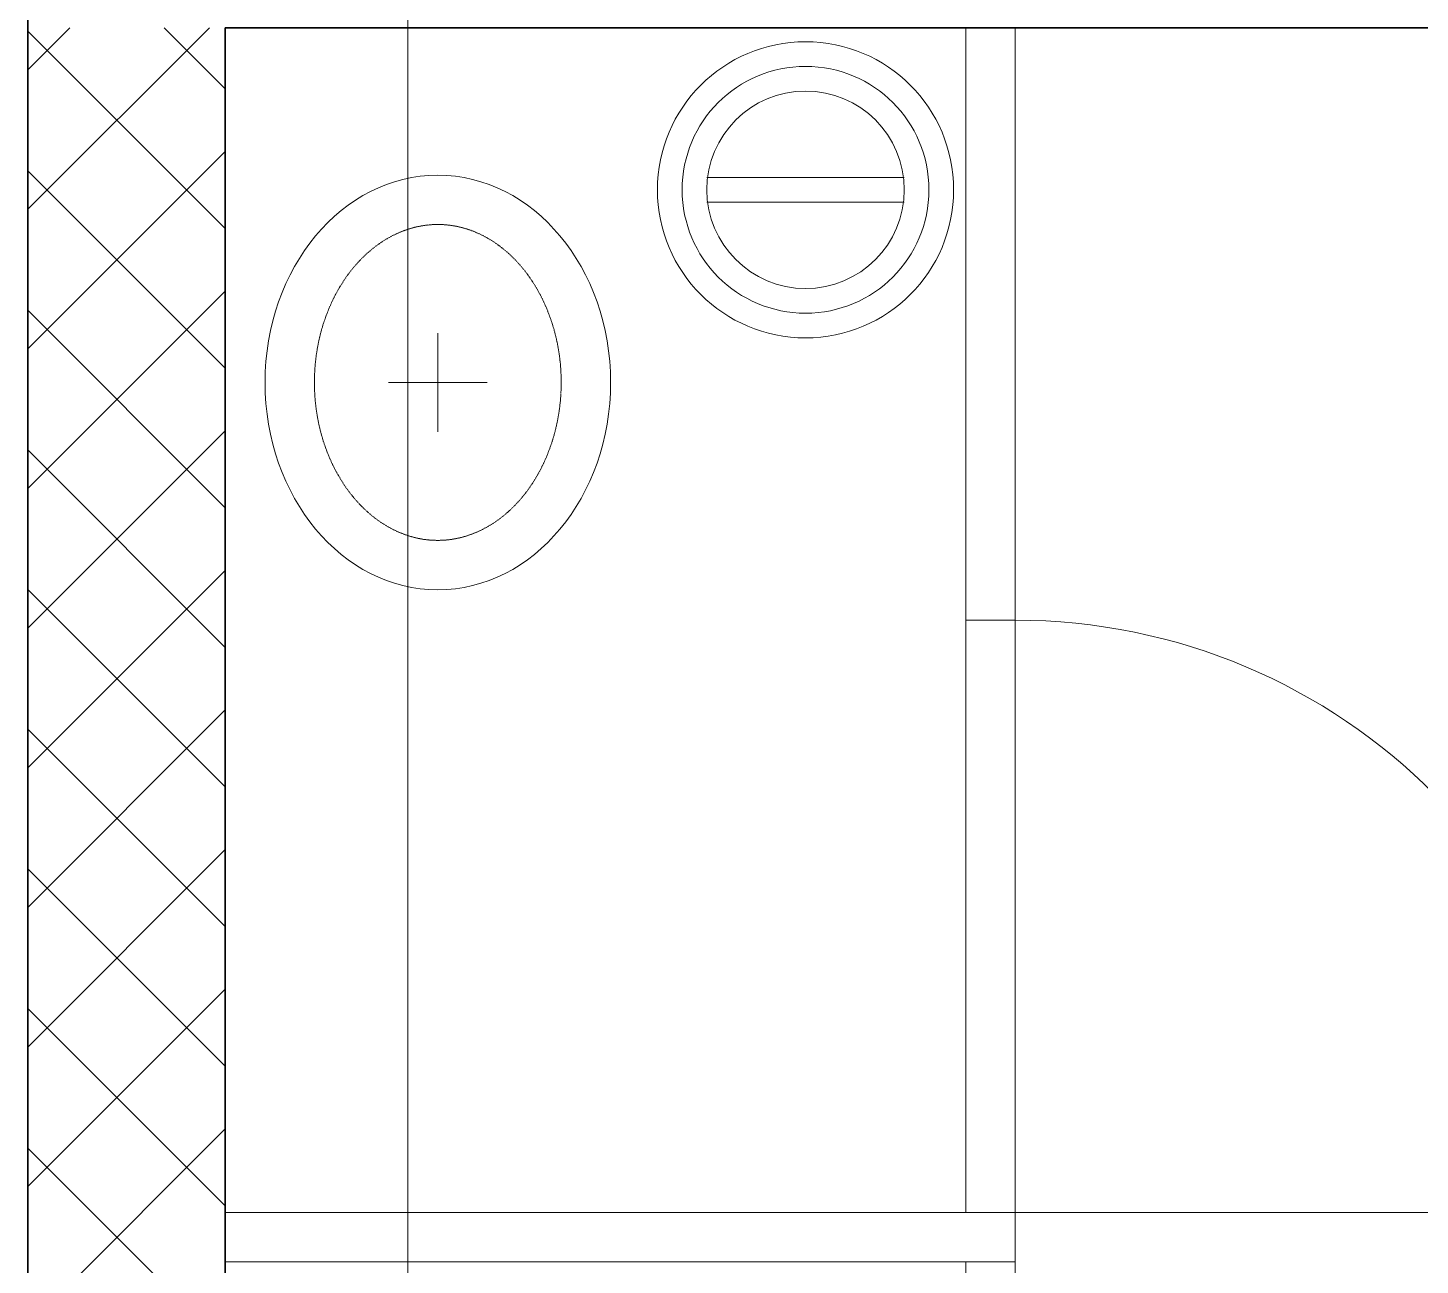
# Model space of a CAD drawing. Extents: x -1907 to 937, y -179 to 966.
# Drawn here: x -583.76 to -555.56, y 736.08 to 761.15 of the extents above; entities that cross this region are included whole.
import ezdxf
from ezdxf.lldxf.tags import DXFTag

# ---------------------------------------------------------------- set-up
doc = ezdxf.new("R2010")
doc.units = 0
doc.layers.get('0').update_dxf_attribs({"lineweight": 13})
doc.layers.add('A-DETL-____-OTLN', color=5, linetype='Continuous', lineweight=9, true_color=0x0000ff)
for name, color, linetype, lineweight in [('A-WALL-____-MCUT', 7, 'Continuous', 35), ('A-WALL-____-PATT', 7, 'Continuous', 35), ('S-GRID-____-OTLN', 7, 'Continuous', 5)]:
    doc.layers.add(name, color=color, linetype=linetype, lineweight=lineweight)
tags = doc.linetypes.add('_Rasterlinie_', pattern=[0.375, 0.2, -0.05, 0.075, -0.05]).pattern_tags.tags
tags[10:11] = [DXFTag(74, 4), DXFTag(75, 0), DXFTag(340, '0'), DXFTag(46, 1.0), DXFTag(50, 0.0), DXFTag(44, 0.0), DXFTag(45, 0.0)]
tags[8:9] = [DXFTag(74, 4), DXFTag(75, 0), DXFTag(340, '0'), DXFTag(46, 1.0), DXFTag(50, 0.0), DXFTag(44, 0.0), DXFTag(45, 0.0)]
tags[6:7] = [DXFTag(74, 4), DXFTag(75, 0), DXFTag(340, '0'), DXFTag(46, 1.0), DXFTag(50, 0.0), DXFTag(44, 0.0), DXFTag(45, 0.0)]
tags[4:5] = [DXFTag(74, 4), DXFTag(75, 0), DXFTag(340, '0'), DXFTag(46, 1.0), DXFTag(50, 0.0), DXFTag(44, 0.0), DXFTag(45, 0.0)]
tags = doc.linetypes.add('Strichliert - Fein', pattern=[0.15, 0.1, -0.05]).pattern_tags.tags
tags[6:7] = [DXFTag(74, 4), DXFTag(75, 0), DXFTag(340, '0'), DXFTag(46, 1.0), DXFTag(50, 0.0), DXFTag(44, 0.0), DXFTag(45, 0.0)]
tags[4:5] = [DXFTag(74, 4), DXFTag(75, 0), DXFTag(340, '0'), DXFTag(46, 1.0), DXFTag(50, 0.0), DXFTag(44, 0.0), DXFTag(45, 0.0)]

# ---------------------------------------------------------------- blocks, each defined once
blk = doc.blocks.new('Referenz-A0UJ2810XE', base_point=(-1920.131, -159.413))
at = {"layer": 'A-DETL-____-OTLN', "color": 0, "linetype": 'Strichliert - Fein', "ltscale": 0.13}
for p, q in [((-564.761, 737.15), (-564.761, 761.15)), ((-564.761, 761.15), (-563.761, 761.15)), ((-563.761, 761.15), (-563.761, 736.15)), ((-570.008, 758.119), (-566.008, 758.119)), ((-570.008, 757.619), (-566.008, 757.619)), ((-575.457, 754.966), (-575.457, 752.966)), ((-576.457, 753.966), (-574.457, 753.966)), ((-563.761, 749.15), (-564.761, 749.15)), ((-579.761, 737.15), (-579.761, 736.15)), ((-579.761, 737.15), (-564.761, 737.15)), ((-564.761, 737.15), (-551.761, 737.15)), ((-563.761, 736.15), (-579.761, 736.15)), ((-564.761, 712.15), (-564.761, 736.15)), ((-564.761, 736.15), (-563.761, 736.15)), ((-563.761, 736.15), (-563.761, 711.15))]:
    blk.add_line(p, q, dxfattribs=at)
at = {"layer": 'A-DETL-____-OTLN', "color": 0, "linetype": 'Continuous'}
for p, q in [((-576.297, 756.976), (-576.285, 756.982)), ((-576.28, 756.985), (-576.268, 756.99)), ((-576.262, 756.993), (-576.261, 756.993)), ((-576.261, 756.993), (-576.25, 756.998)), ((-576.244, 757), (-576.232, 757.005)), ((-576.226, 757.008), (-576.214, 757.013)), ((-576.208, 757.015), (-576.196, 757.02)), ((-576.19, 757.022), (-576.178, 757.027)), ((-576.172, 757.03), (-576.16, 757.035)), ((-576.154, 757.037), (-576.148, 757.039)), ((-576.148, 757.039), (-576.141, 757.042)), ((-576.135, 757.044), (-576.123, 757.048)), ((-576.117, 757.05), (-576.105, 757.054)), ((-576.098, 757.056), (-576.086, 757.061)), ((-576.08, 757.063), (-576.068, 757.067)), ((-576.061, 757.069), (-576.049, 757.073)), ((-576.043, 757.075), (-576.034, 757.078)), ((-576.034, 757.078), (-576.031, 757.079)), ((-576.024, 757.081), (-576.012, 757.085)), ((-576.006, 757.086), (-575.993, 757.09)), ((-575.987, 757.092), (-575.974, 757.095)), ((-575.968, 757.097), (-575.955, 757.1)), ((-575.949, 757.102), (-575.937, 757.105)), ((-575.93, 757.107), (-575.919, 757.11)), ((-575.919, 757.11), (-575.918, 757.111)), ((-575.912, 757.112), (-575.899, 757.115)), ((-575.892, 757.116), (-575.88, 757.119)), ((-575.873, 757.12), (-575.861, 757.123)), ((-575.854, 757.124), (-575.842, 757.127)), ((-575.835, 757.128), (-575.823, 757.131)), ((-575.816, 757.132), (-575.804, 757.135)), ((-575.804, 757.135), (-575.803, 757.135)), ((-575.797, 757.136), (-575.784, 757.138)), ((-575.778, 757.139), (-575.765, 757.141)), ((-575.758, 757.142), (-575.746, 757.144)), ((-575.739, 757.145), (-575.726, 757.147)), ((-575.72, 757.148), (-575.707, 757.15)), ((-575.701, 757.151), (-575.688, 757.152)), ((-575.688, 757.152), (-575.688, 757.152)), ((-575.681, 757.153), (-575.668, 757.154)), ((-575.662, 757.155), (-575.649, 757.156)), ((-575.642, 757.157), (-575.63, 757.158)), ((-575.623, 757.158), (-575.61, 757.159)), ((-575.604, 757.16), (-575.591, 757.161)), ((-575.584, 757.162), (-575.573, 757.163)), ((-575.573, 757.163), (-575.571, 757.163)), ((-575.565, 757.163), (-575.552, 757.163)), ((-575.545, 757.164), (-575.532, 757.164)), ((-575.526, 757.164), (-575.513, 757.165)), ((-575.506, 757.165), (-575.493, 757.165)), ((-575.487, 757.165), (-575.474, 757.166)), ((-575.467, 757.166), (-575.457, 757.166)), ((-575.457, 757.166), (-575.447, 757.166)), ((-575.44, 757.166), (-575.427, 757.166)), ((-575.421, 757.165), (-575.408, 757.165)), ((-575.401, 757.165), (-575.388, 757.165)), ((-575.382, 757.165), (-575.369, 757.164)), ((-575.362, 757.164), (-575.349, 757.163)), ((-575.343, 757.163), (-575.33, 757.162)), ((-575.323, 757.161), (-575.31, 757.16)), ((-575.304, 757.16), (-575.291, 757.159)), ((-575.284, 757.158), (-575.272, 757.157)), ((-575.272, 757.157), (-575.271, 757.157)), ((-575.265, 757.157), (-575.252, 757.155)), ((-575.245, 757.154), (-575.233, 757.153)), ((-575.226, 757.152), (-575.213, 757.15)), ((-575.207, 757.15), (-575.194, 757.148)), ((-575.187, 757.147), (-575.179, 757.146)), ((-575.179, 757.146), (-575.175, 757.145)), ((-575.168, 757.144), (-575.155, 757.142)), ((-575.149, 757.141), (-575.136, 757.139)), ((-575.13, 757.138), (-575.117, 757.136)), ((-575.11, 757.134), (-575.098, 757.132)), ((-575.091, 757.131), (-575.087, 757.13)), ((-575.087, 757.13), (-575.078, 757.129)), ((-575.072, 757.127), (-575.059, 757.124)), ((-575.053, 757.123), (-575.04, 757.12)), ((-575.034, 757.119), (-575.021, 757.116)), ((-575.015, 757.115), (-575.002, 757.112)), ((-574.996, 757.11), (-574.995, 757.11)), ((-574.995, 757.11), (-574.983, 757.107)), ((-574.977, 757.105), (-574.965, 757.102)), ((-574.958, 757.1), (-574.946, 757.097)), ((-574.939, 757.095), (-574.927, 757.092)), ((-574.921, 757.09), (-574.908, 757.087)), ((-574.902, 757.085), (-574.889, 757.081)), ((-574.883, 757.079), (-574.871, 757.075)), ((-574.865, 757.073), (-574.852, 757.069)), ((-574.846, 757.067), (-574.834, 757.063)), ((-574.828, 757.061), (-574.815, 757.057)), ((-574.809, 757.055), (-574.797, 757.05)), ((-574.791, 757.048), (-574.779, 757.044)), ((-574.773, 757.041), (-574.76, 757.037)), ((-574.754, 757.035), (-574.742, 757.03)), ((-574.736, 757.028), (-574.724, 757.023)), ((-574.718, 757.021), (-574.706, 757.016)), ((-574.7, 757.013), (-574.688, 757.008)), ((-574.682, 757.005), (-574.67, 757)), ((-574.664, 756.998), (-574.652, 756.993)), ((-574.646, 756.99), (-574.634, 756.985)), ((-574.628, 756.982), (-574.616, 756.977)), ((-576.76, 756.69), (-576.75, 756.698)), ((-576.745, 756.702), (-576.735, 756.71)), ((-576.73, 756.714), (-576.719, 756.722)), ((-576.714, 756.726), (-576.704, 756.734)), ((-576.699, 756.738), (-576.688, 756.745)), ((-576.683, 756.749), (-576.672, 756.756)), ((-576.667, 756.76), (-576.656, 756.767)), ((-576.651, 756.771), (-576.64, 756.779)), ((-576.635, 756.782), (-576.624, 756.79)), ((-576.619, 756.794), (-576.608, 756.801)), ((-576.603, 756.805), (-576.594, 756.811)), ((-576.594, 756.811), (-576.592, 756.812)), ((-576.587, 756.816), (-576.576, 756.822)), ((-576.57, 756.826), (-576.559, 756.833)), ((-576.554, 756.836), (-576.543, 756.843)), ((-576.537, 756.846), (-576.526, 756.853)), ((-576.52, 756.857), (-576.509, 756.864)), ((-576.504, 756.867), (-576.493, 756.874)), ((-576.487, 756.877), (-576.485, 756.879)), ((-576.485, 756.879), (-576.476, 756.884)), ((-576.47, 756.887), (-576.459, 756.893)), ((-576.453, 756.896), (-576.442, 756.902)), ((-576.436, 756.906), (-576.425, 756.912)), ((-576.419, 756.915), (-576.408, 756.921)), ((-576.402, 756.924), (-576.391, 756.931)), ((-576.385, 756.934), (-576.374, 756.94)), ((-576.374, 756.94), (-576.373, 756.94)), ((-576.368, 756.943), (-576.356, 756.948)), ((-576.35, 756.951), (-576.338, 756.957)), ((-576.332, 756.959), (-576.321, 756.965)), ((-576.315, 756.968), (-576.303, 756.973)), ((-574.611, 756.974), (-574.599, 756.968)), ((-574.593, 756.965), (-574.581, 756.96)), ((-574.576, 756.957), (-574.564, 756.951)), ((-574.558, 756.948), (-574.546, 756.943)), ((-574.54, 756.94), (-574.54, 756.94)), ((-574.54, 756.94), (-574.529, 756.934)), ((-574.523, 756.931), (-574.512, 756.925)), ((-574.506, 756.921), (-574.495, 756.915)), ((-574.489, 756.912), (-574.477, 756.906)), ((-574.472, 756.903), (-574.46, 756.897)), ((-574.455, 756.894), (-574.451, 756.892)), ((-574.451, 756.892), (-574.443, 756.887)), ((-574.438, 756.884), (-574.427, 756.877)), ((-574.421, 756.874), (-574.41, 756.867)), ((-574.404, 756.864), (-574.393, 756.857)), ((-574.388, 756.854), (-574.376, 756.847)), ((-574.371, 756.844), (-574.363, 756.839)), ((-574.363, 756.839), (-574.36, 756.837)), ((-574.354, 756.833), (-574.344, 756.826)), ((-574.338, 756.822), (-574.327, 756.815)), ((-574.322, 756.812), (-574.311, 756.805)), ((-574.306, 756.801), (-574.295, 756.794)), ((-574.289, 756.79), (-574.279, 756.783)), ((-574.273, 756.779), (-574.263, 756.772)), ((-574.257, 756.768), (-574.247, 756.76)), ((-574.242, 756.756), (-574.231, 756.749)), ((-574.226, 756.745), (-574.215, 756.737)), ((-574.21, 756.733), (-574.2, 756.726)), ((-574.194, 756.722), (-574.191, 756.719)), ((-574.191, 756.719), (-574.184, 756.714)), ((-574.179, 756.71), (-574.169, 756.702)), ((-574.164, 756.698), (-574.153, 756.69)), ((-577.06, 756.412), (-577.052, 756.421)), ((-577.047, 756.426), (-577.038, 756.436)), ((-577.034, 756.44), (-577.025, 756.45)), ((-577.021, 756.455), (-577.012, 756.464)), ((-577.007, 756.469), (-576.998, 756.478)), ((-576.993, 756.482), (-576.984, 756.491)), ((-576.979, 756.496), (-576.97, 756.505)), ((-576.965, 756.509), (-576.956, 756.518)), ((-576.951, 756.523), (-576.942, 756.532)), ((-576.937, 756.537), (-576.928, 756.546)), ((-576.923, 756.55), (-576.914, 756.559)), ((-576.909, 756.564), (-576.899, 756.572)), ((-576.894, 756.577), (-576.885, 756.585)), ((-576.88, 756.589), (-576.87, 756.598)), ((-576.865, 756.602), (-576.855, 756.611)), ((-576.85, 756.615), (-576.841, 756.624)), ((-576.836, 756.628), (-576.826, 756.636)), ((-576.821, 756.641), (-576.811, 756.649)), ((-576.806, 756.653), (-576.796, 756.662)), ((-576.791, 756.666), (-576.781, 756.674)), ((-576.776, 756.678), (-576.765, 756.686)), ((-574.148, 756.686), (-574.138, 756.678)), ((-574.133, 756.674), (-574.123, 756.666)), ((-574.118, 756.662), (-574.108, 756.653)), ((-574.103, 756.649), (-574.093, 756.641)), ((-574.088, 756.637), (-574.078, 756.628)), ((-574.073, 756.624), (-574.063, 756.615)), ((-574.058, 756.611), (-574.049, 756.603)), ((-574.044, 756.598), (-574.034, 756.59)), ((-574.029, 756.586), (-574.024, 756.581)), ((-574.024, 756.581), (-574.019, 756.577)), ((-574.014, 756.572), (-574.005, 756.563)), ((-574, 756.559), (-573.991, 756.55)), ((-573.986, 756.546), (-573.977, 756.537)), ((-573.972, 756.532), (-573.962, 756.523)), ((-573.958, 756.519), (-573.948, 756.51)), ((-573.943, 756.506), (-573.943, 756.505)), ((-573.943, 756.505), (-573.934, 756.496)), ((-573.93, 756.492), (-573.921, 756.482)), ((-573.916, 756.478), (-573.907, 756.468)), ((-573.902, 756.464), (-573.893, 756.455)), ((-573.889, 756.45), (-573.88, 756.441)), ((-573.875, 756.436), (-573.866, 756.427)), ((-573.862, 756.422), (-573.853, 756.412)), ((-577.295, 756.126), (-577.29, 756.133)), ((-577.29, 756.133), (-577.288, 756.136)), ((-577.284, 756.141), (-577.276, 756.152)), ((-577.272, 756.157), (-577.264, 756.167)), ((-577.26, 756.172), (-577.252, 756.183)), ((-577.248, 756.188), (-577.24, 756.198)), ((-577.237, 756.203), (-577.229, 756.214)), ((-577.225, 756.219), (-577.217, 756.229)), ((-577.213, 756.234), (-577.205, 756.245)), ((-577.201, 756.25), (-577.2, 756.251)), ((-577.2, 756.251), (-577.193, 756.26)), ((-577.189, 756.265), (-577.18, 756.275)), ((-577.176, 756.28), (-577.168, 756.29)), ((-577.163, 756.295), (-577.155, 756.305)), ((-577.151, 756.31), (-577.142, 756.32)), ((-577.138, 756.324), (-577.13, 756.334)), ((-577.126, 756.339), (-577.117, 756.349)), ((-577.113, 756.354), (-577.107, 756.362)), ((-577.107, 756.362), (-577.105, 756.364)), ((-577.1, 756.369), (-577.091, 756.378)), ((-577.087, 756.383), (-577.078, 756.393)), ((-577.074, 756.397), (-577.065, 756.407)), ((-573.849, 756.407), (-573.84, 756.398)), ((-573.836, 756.393), (-573.827, 756.383)), ((-573.822, 756.379), (-573.814, 756.369)), ((-573.809, 756.364), (-573.801, 756.354)), ((-573.796, 756.35), (-573.788, 756.34)), ((-573.788, 756.34), (-573.788, 756.34)), ((-573.783, 756.335), (-573.775, 756.325)), ((-573.771, 756.32), (-573.763, 756.31)), ((-573.759, 756.305), (-573.75, 756.295)), ((-573.746, 756.29), (-573.738, 756.28)), ((-573.734, 756.275), (-573.725, 756.265)), ((-573.721, 756.26), (-573.713, 756.251)), ((-573.713, 756.251), (-573.713, 756.25)), ((-573.709, 756.245), (-573.701, 756.235)), ((-573.697, 756.229), (-573.689, 756.219)), ((-573.685, 756.214), (-573.677, 756.204)), ((-573.673, 756.198), (-573.665, 756.188)), ((-573.661, 756.183), (-573.653, 756.173)), ((-573.649, 756.168), (-573.642, 756.157)), ((-573.642, 756.157), (-573.641, 756.157)), ((-573.638, 756.152), (-573.63, 756.141)), ((-573.626, 756.136), (-573.619, 756.125)), ((-577.474, 755.846), (-577.467, 755.858)), ((-577.464, 755.863), (-577.458, 755.875)), ((-577.455, 755.88), (-577.448, 755.892)), ((-577.445, 755.897), (-577.438, 755.908)), ((-577.434, 755.914), (-577.427, 755.925)), ((-577.424, 755.93), (-577.417, 755.941)), ((-577.414, 755.947), (-577.407, 755.958)), ((-577.403, 755.963), (-577.397, 755.974)), ((-577.393, 755.98), (-577.386, 755.991)), ((-577.383, 755.997), (-577.376, 756.008)), ((-577.373, 756.013), (-577.365, 756.024)), ((-577.361, 756.029), (-577.354, 756.04)), ((-577.35, 756.045), (-577.343, 756.056)), ((-577.339, 756.061), (-577.332, 756.072)), ((-577.328, 756.077), (-577.321, 756.088)), ((-577.317, 756.093), (-577.31, 756.104)), ((-577.306, 756.109), (-577.299, 756.12)), ((-573.615, 756.12), (-573.608, 756.109)), ((-573.604, 756.104), (-573.596, 756.094)), ((-573.593, 756.088), (-573.585, 756.078)), ((-573.581, 756.072), (-573.574, 756.062)), ((-573.57, 756.056), (-573.563, 756.045)), ((-573.56, 756.04), (-573.552, 756.029)), ((-573.549, 756.024), (-573.542, 756.013)), ((-573.538, 756.007), (-573.531, 755.997)), ((-573.528, 755.991), (-573.52, 755.98)), ((-573.517, 755.975), (-573.51, 755.964)), ((-573.506, 755.958), (-573.5, 755.947)), ((-573.496, 755.942), (-573.489, 755.931)), ((-573.486, 755.925), (-573.479, 755.914)), ((-573.476, 755.908), (-573.469, 755.897)), ((-573.466, 755.892), (-573.459, 755.88)), ((-573.456, 755.875), (-573.449, 755.864)), ((-573.446, 755.858), (-573.443, 755.854)), ((-573.443, 755.854), (-573.44, 755.847)), ((-577.616, 755.569), (-577.611, 755.581)), ((-577.608, 755.587), (-577.603, 755.599)), ((-577.6, 755.605), (-577.594, 755.616)), ((-577.591, 755.622), (-577.586, 755.634)), ((-577.583, 755.639), (-577.577, 755.651)), ((-577.574, 755.657), (-577.568, 755.669)), ((-577.565, 755.674), (-577.56, 755.686)), ((-577.557, 755.692), (-577.551, 755.703)), ((-577.548, 755.709), (-577.542, 755.721)), ((-577.539, 755.727), (-577.534, 755.738)), ((-577.531, 755.744), (-577.53, 755.745)), ((-577.53, 755.745), (-577.524, 755.756)), ((-577.521, 755.761), (-577.515, 755.773)), ((-577.512, 755.778), (-577.505, 755.79)), ((-577.502, 755.795), (-577.496, 755.807)), ((-577.493, 755.812), (-577.486, 755.824)), ((-577.483, 755.829), (-577.477, 755.841)), ((-573.436, 755.841), (-573.43, 755.83)), ((-573.427, 755.824), (-573.421, 755.813)), ((-573.418, 755.807), (-573.411, 755.796)), ((-573.408, 755.79), (-573.402, 755.778)), ((-573.399, 755.773), (-573.393, 755.761)), ((-573.389, 755.756), (-573.383, 755.745)), ((-573.383, 755.745), (-573.383, 755.744)), ((-573.38, 755.739), (-573.374, 755.727)), ((-573.371, 755.721), (-573.366, 755.709)), ((-573.363, 755.704), (-573.357, 755.692)), ((-573.354, 755.686), (-573.348, 755.675)), ((-573.345, 755.669), (-573.339, 755.657)), ((-573.336, 755.651), (-573.331, 755.64)), ((-573.328, 755.634), (-573.327, 755.633)), ((-573.327, 755.633), (-573.322, 755.622)), ((-573.319, 755.616), (-573.314, 755.604)), ((-573.311, 755.599), (-573.306, 755.587)), ((-573.303, 755.581), (-573.298, 755.569)), ((-577.733, 755.28), (-577.729, 755.292)), ((-577.727, 755.298), (-577.723, 755.308)), ((-577.723, 755.308), (-577.723, 755.311)), ((-577.72, 755.317), (-577.716, 755.329)), ((-577.713, 755.335), (-577.708, 755.347)), ((-577.706, 755.353), (-577.701, 755.365)), ((-577.699, 755.371), (-577.694, 755.383)), ((-577.692, 755.389), (-577.687, 755.401)), ((-577.685, 755.407), (-577.68, 755.42)), ((-577.678, 755.426), (-577.673, 755.438)), ((-577.671, 755.444), (-577.666, 755.456)), ((-577.663, 755.462), (-577.658, 755.474)), ((-577.655, 755.48), (-577.65, 755.492)), ((-577.648, 755.498), (-577.642, 755.509)), ((-577.64, 755.515), (-577.634, 755.527)), ((-577.632, 755.533), (-577.626, 755.545)), ((-577.624, 755.551), (-577.619, 755.563)), ((-573.295, 755.563), (-573.29, 755.551)), ((-573.287, 755.545), (-573.281, 755.534)), ((-573.279, 755.528), (-573.274, 755.517)), ((-573.274, 755.517), (-573.273, 755.516)), ((-573.271, 755.51), (-573.266, 755.498)), ((-573.263, 755.492), (-573.258, 755.48)), ((-573.256, 755.474), (-573.251, 755.462)), ((-573.248, 755.456), (-573.243, 755.444)), ((-573.241, 755.438), (-573.236, 755.426)), ((-573.233, 755.42), (-573.228, 755.408)), ((-573.226, 755.402), (-573.225, 755.399)), ((-573.225, 755.399), (-573.221, 755.39)), ((-573.219, 755.384), (-573.214, 755.371)), ((-573.212, 755.365), (-573.208, 755.353)), ((-573.205, 755.347), (-573.201, 755.335)), ((-573.198, 755.329), (-573.194, 755.317)), ((-573.192, 755.311), (-573.187, 755.298)), ((-573.185, 755.292), (-573.18, 755.28)), ((-577.821, 755.001), (-577.817, 755.013)), ((-577.816, 755.02), (-577.813, 755.028)), ((-577.813, 755.028), (-577.812, 755.032)), ((-577.81, 755.038), (-577.807, 755.051)), ((-577.805, 755.057), (-577.801, 755.07)), ((-577.799, 755.076), (-577.796, 755.088)), ((-577.794, 755.095), (-577.79, 755.107)), ((-577.788, 755.113), (-577.784, 755.126)), ((-577.783, 755.132), (-577.779, 755.144)), ((-577.777, 755.151), (-577.776, 755.154)), ((-577.776, 755.154), (-577.773, 755.163)), ((-577.771, 755.169), (-577.767, 755.181)), ((-577.765, 755.188), (-577.76, 755.2)), ((-577.758, 755.206), (-577.754, 755.218)), ((-577.752, 755.224), (-577.748, 755.237)), ((-577.746, 755.243), (-577.742, 755.255)), ((-577.739, 755.261), (-577.735, 755.274)), ((-573.178, 755.274), (-573.174, 755.262)), ((-573.172, 755.256), (-573.168, 755.243)), ((-573.166, 755.237), (-573.161, 755.225)), ((-573.159, 755.219), (-573.155, 755.206)), ((-573.153, 755.2), (-573.149, 755.188)), ((-573.147, 755.182), (-573.143, 755.169)), ((-573.141, 755.163), (-573.138, 755.154)), ((-573.138, 755.154), (-573.137, 755.151)), ((-573.135, 755.144), (-573.131, 755.132)), ((-573.129, 755.126), (-573.126, 755.113)), ((-573.124, 755.107), (-573.12, 755.095)), ((-573.118, 755.088), (-573.115, 755.076)), ((-573.113, 755.07), (-573.109, 755.057)), ((-573.107, 755.051), (-573.103, 755.039)), ((-573.102, 755.032), (-573.1, 755.028)), ((-573.1, 755.028), (-573.098, 755.02)), ((-573.097, 755.014), (-573.093, 755.001)), ((-577.886, 754.716), (-577.883, 754.729)), ((-577.882, 754.735), (-577.88, 754.748)), ((-577.879, 754.754), (-577.876, 754.767)), ((-577.875, 754.773), (-577.872, 754.786)), ((-577.871, 754.792), (-577.868, 754.805)), ((-577.866, 754.811), (-577.864, 754.824)), ((-577.862, 754.83), (-577.859, 754.843)), ((-577.858, 754.849), (-577.855, 754.862)), ((-577.854, 754.868), (-577.851, 754.881)), ((-577.849, 754.887), (-577.847, 754.9)), ((-577.845, 754.906), (-577.842, 754.919)), ((-577.84, 754.925), (-577.837, 754.938)), ((-577.835, 754.944), (-577.832, 754.957)), ((-577.83, 754.963), (-577.827, 754.976)), ((-577.825, 754.982), (-577.822, 754.994)), ((-573.092, 754.995), (-573.088, 754.982)), ((-573.087, 754.976), (-573.084, 754.963)), ((-573.082, 754.957), (-573.079, 754.944)), ((-573.077, 754.938), (-573.074, 754.925)), ((-573.072, 754.919), (-573.069, 754.907)), ((-573.067, 754.9), (-573.067, 754.9)), ((-573.067, 754.9), (-573.064, 754.888)), ((-573.063, 754.881), (-573.06, 754.869)), ((-573.059, 754.862), (-573.056, 754.85)), ((-573.054, 754.843), (-573.052, 754.83)), ((-573.05, 754.824), (-573.047, 754.811)), ((-573.046, 754.805), (-573.043, 754.792)), ((-573.042, 754.786), (-573.039, 754.773)), ((-573.038, 754.767), (-573.035, 754.754)), ((-573.034, 754.748), (-573.032, 754.735)), ((-573.03, 754.729), (-573.028, 754.716)), ((-577.93, 754.427), (-577.928, 754.44)), ((-577.928, 754.446), (-577.926, 754.459)), ((-577.925, 754.465), (-577.924, 754.478)), ((-577.923, 754.485), (-577.922, 754.498)), ((-577.921, 754.506), (-577.919, 754.517)), ((-577.921, 754.504), (-577.921, 754.506)), ((-577.918, 754.523), (-577.916, 754.536)), ((-577.915, 754.543), (-577.913, 754.556)), ((-577.912, 754.562), (-577.91, 754.575)), ((-577.909, 754.581), (-577.907, 754.594)), ((-577.906, 754.601), (-577.904, 754.613)), ((-577.903, 754.62), (-577.901, 754.633)), ((-577.9, 754.639), (-577.898, 754.652)), ((-577.897, 754.658), (-577.894, 754.671)), ((-577.893, 754.677), (-577.891, 754.69)), ((-577.889, 754.697), (-577.887, 754.709)), ((-573.027, 754.71), (-573.024, 754.697)), ((-573.023, 754.69), (-573.021, 754.678)), ((-573.02, 754.671), (-573.017, 754.658)), ((-573.016, 754.652), (-573.014, 754.639)), ((-573.013, 754.633), (-573.011, 754.62)), ((-573.01, 754.614), (-573.008, 754.601)), ((-573.007, 754.594), (-573.005, 754.581)), ((-573.004, 754.575), (-573.002, 754.562)), ((-573.001, 754.556), (-572.999, 754.543)), ((-572.998, 754.536), (-572.996, 754.524)), ((-572.995, 754.517), (-572.993, 754.506)), ((-572.993, 754.506), (-572.993, 754.504)), ((-572.992, 754.498), (-572.991, 754.485)), ((-572.99, 754.478), (-572.988, 754.466)), ((-572.988, 754.459), (-572.986, 754.446)), ((-572.985, 754.44), (-572.984, 754.427)), ((-577.952, 754.155), (-577.951, 754.168)), ((-577.951, 754.174), (-577.95, 754.187)), ((-577.95, 754.194), (-577.949, 754.207)), ((-577.949, 754.213), (-577.948, 754.226)), ((-577.948, 754.237), (-577.947, 754.246)), ((-577.948, 754.233), (-577.948, 754.237)), ((-577.947, 754.252), (-577.945, 754.265)), ((-577.945, 754.271), (-577.944, 754.284)), ((-577.943, 754.291), (-577.942, 754.304)), ((-577.942, 754.31), (-577.941, 754.323)), ((-577.94, 754.33), (-577.939, 754.343)), ((-577.938, 754.349), (-577.937, 754.362)), ((-577.937, 754.369), (-577.936, 754.372)), ((-577.936, 754.372), (-577.935, 754.382)), ((-577.935, 754.388), (-577.933, 754.401)), ((-577.932, 754.407), (-577.931, 754.42)), ((-572.983, 754.42), (-572.982, 754.407)), ((-572.981, 754.401), (-572.979, 754.388)), ((-572.978, 754.382), (-572.977, 754.372)), ((-572.977, 754.372), (-572.977, 754.369)), ((-572.977, 754.362), (-572.975, 754.349)), ((-572.975, 754.343), (-572.974, 754.33)), ((-572.973, 754.323), (-572.972, 754.31)), ((-572.972, 754.304), (-572.971, 754.291)), ((-572.97, 754.285), (-572.969, 754.272)), ((-572.968, 754.265), (-572.967, 754.252)), ((-572.967, 754.246), (-572.966, 754.237)), ((-572.966, 754.237), (-572.966, 754.233)), ((-572.965, 754.226), (-572.965, 754.213)), ((-572.964, 754.207), (-572.964, 754.194)), ((-572.964, 754.187), (-572.963, 754.174)), ((-572.963, 754.168), (-572.962, 754.155)), ((-577.957, 753.979), (-577.956, 753.992)), ((-577.957, 753.966), (-577.957, 753.973)), ((-577.957, 753.96), (-577.957, 753.966)), ((-577.956, 753.94), (-577.957, 753.953)), ((-577.956, 754.038), (-577.955, 754.051)), ((-577.956, 754.018), (-577.956, 754.031)), ((-577.956, 753.999), (-577.956, 754.012)), ((-577.956, 753.921), (-577.956, 753.934)), ((-577.956, 753.901), (-577.956, 753.914)), ((-577.955, 753.882), (-577.956, 753.895)), ((-577.955, 754.102), (-577.954, 754.109)), ((-577.955, 754.096), (-577.955, 754.102)), ((-577.955, 754.077), (-577.955, 754.09)), ((-577.955, 754.057), (-577.955, 754.07)), ((-577.955, 753.862), (-577.955, 753.875)), ((-577.954, 754.116), (-577.953, 754.129)), ((-577.953, 754.135), (-577.952, 754.148)), ((-572.962, 754.148), (-572.961, 754.135)), ((-572.961, 754.129), (-572.96, 754.116)), ((-572.96, 754.109), (-572.959, 754.102)), ((-572.959, 754.102), (-572.959, 754.096)), ((-572.959, 754.09), (-572.959, 754.077)), ((-572.959, 754.07), (-572.958, 754.057)), ((-572.958, 753.875), (-572.959, 753.862)), ((-572.958, 754.051), (-572.958, 754.038)), ((-572.958, 754.031), (-572.958, 754.018)), ((-572.958, 754.012), (-572.957, 753.999)), ((-572.957, 753.934), (-572.958, 753.921)), ((-572.958, 753.914), (-572.958, 753.901)), ((-572.958, 753.895), (-572.958, 753.882)), ((-572.957, 753.992), (-572.957, 753.979)), ((-572.957, 753.973), (-572.957, 753.966)), ((-572.957, 753.966), (-572.957, 753.96)), ((-572.957, 753.953), (-572.957, 753.94)), ((-577.955, 753.843), (-577.955, 753.856)), ((-577.955, 753.831), (-577.955, 753.836)), ((-577.954, 753.823), (-577.955, 753.831)), ((-577.953, 753.804), (-577.954, 753.817)), ((-577.952, 753.784), (-577.953, 753.797)), ((-577.951, 753.765), (-577.952, 753.778)), ((-577.95, 753.745), (-577.951, 753.758)), ((-577.949, 753.726), (-577.95, 753.739)), ((-577.948, 753.706), (-577.949, 753.719)), ((-577.948, 753.695), (-577.948, 753.7)), ((-577.947, 753.687), (-577.948, 753.695)), ((-577.945, 753.668), (-577.947, 753.68)), ((-577.944, 753.648), (-577.945, 753.661)), ((-577.942, 753.629), (-577.943, 753.642)), ((-577.941, 753.609), (-577.942, 753.622)), ((-577.939, 753.59), (-577.94, 753.603)), ((-572.974, 753.603), (-572.975, 753.59)), ((-572.972, 753.622), (-572.973, 753.609)), ((-572.971, 753.642), (-572.972, 753.629)), ((-572.969, 753.661), (-572.97, 753.648)), ((-572.967, 753.681), (-572.968, 753.668)), ((-572.966, 753.695), (-572.967, 753.687)), ((-572.966, 753.7), (-572.966, 753.695)), ((-572.965, 753.72), (-572.965, 753.707)), ((-572.964, 753.739), (-572.964, 753.726)), ((-572.962, 753.778), (-572.963, 753.765)), ((-572.963, 753.759), (-572.964, 753.746)), ((-572.961, 753.797), (-572.962, 753.784)), ((-572.96, 753.817), (-572.961, 753.804)), ((-572.959, 753.831), (-572.96, 753.823)), ((-572.959, 753.856), (-572.959, 753.843)), ((-572.959, 753.836), (-572.959, 753.831)), ((-577.937, 753.57), (-577.938, 753.583)), ((-577.936, 753.561), (-577.937, 753.564)), ((-577.935, 753.551), (-577.936, 753.561)), ((-577.933, 753.532), (-577.935, 753.545)), ((-577.931, 753.512), (-577.932, 753.525)), ((-577.928, 753.493), (-577.93, 753.506)), ((-577.926, 753.474), (-577.928, 753.486)), ((-577.924, 753.454), (-577.925, 753.467)), ((-577.922, 753.435), (-577.923, 753.448)), ((-577.921, 753.427), (-577.921, 753.428)), ((-577.919, 753.415), (-577.921, 753.427)), ((-577.916, 753.396), (-577.918, 753.409)), ((-577.913, 753.377), (-577.915, 753.39)), ((-577.91, 753.358), (-577.912, 753.371)), ((-577.907, 753.338), (-577.909, 753.351)), ((-577.904, 753.319), (-577.906, 753.332)), ((-577.901, 753.3), (-577.903, 753.313)), ((-573.011, 753.313), (-573.013, 753.3)), ((-573.008, 753.332), (-573.01, 753.319)), ((-573.005, 753.351), (-573.007, 753.339)), ((-573.002, 753.371), (-573.004, 753.358)), ((-572.999, 753.39), (-573.001, 753.377)), ((-572.996, 753.409), (-572.998, 753.396)), ((-572.993, 753.427), (-572.995, 753.416)), ((-572.993, 753.428), (-572.993, 753.427)), ((-572.991, 753.448), (-572.992, 753.435)), ((-572.988, 753.467), (-572.99, 753.454)), ((-572.986, 753.487), (-572.988, 753.474)), ((-572.984, 753.506), (-572.985, 753.493)), ((-572.982, 753.525), (-572.983, 753.512)), ((-572.979, 753.545), (-572.981, 753.532)), ((-572.977, 753.561), (-572.978, 753.551)), ((-572.975, 753.583), (-572.977, 753.571)), ((-572.977, 753.564), (-572.977, 753.561)), ((-577.898, 753.281), (-577.9, 753.293)), ((-577.894, 753.261), (-577.897, 753.274)), ((-577.891, 753.242), (-577.893, 753.255)), ((-577.887, 753.223), (-577.889, 753.236)), ((-577.883, 753.204), (-577.886, 753.217)), ((-577.88, 753.185), (-577.882, 753.198)), ((-577.876, 753.166), (-577.879, 753.178)), ((-577.872, 753.147), (-577.875, 753.159)), ((-577.868, 753.128), (-577.871, 753.14)), ((-577.864, 753.109), (-577.866, 753.121)), ((-577.859, 753.089), (-577.862, 753.102)), ((-577.855, 753.07), (-577.858, 753.083)), ((-577.851, 753.051), (-577.854, 753.064)), ((-577.847, 753.032), (-577.849, 753.045)), ((-577.847, 753.032), (-577.847, 753.032)), ((-577.842, 753.014), (-577.845, 753.026)), ((-573.069, 753.026), (-573.072, 753.014)), ((-573.064, 753.045), (-573.067, 753.033)), ((-573.06, 753.064), (-573.063, 753.052)), ((-573.056, 753.083), (-573.059, 753.071)), ((-573.052, 753.102), (-573.054, 753.09)), ((-573.047, 753.121), (-573.05, 753.109)), ((-573.043, 753.14), (-573.046, 753.128)), ((-573.039, 753.159), (-573.042, 753.147)), ((-573.035, 753.179), (-573.038, 753.166)), ((-573.032, 753.198), (-573.034, 753.185)), ((-573.028, 753.217), (-573.03, 753.204)), ((-573.024, 753.236), (-573.027, 753.223)), ((-573.021, 753.255), (-573.023, 753.242)), ((-573.017, 753.274), (-573.02, 753.262)), ((-573.014, 753.294), (-573.016, 753.281)), ((-577.837, 752.995), (-577.84, 753.007)), ((-577.832, 752.976), (-577.835, 752.988)), ((-577.827, 752.957), (-577.83, 752.969)), ((-577.822, 752.938), (-577.825, 752.951)), ((-577.817, 752.919), (-577.82, 752.932)), ((-577.813, 752.904), (-577.816, 752.913)), ((-577.812, 752.9), (-577.813, 752.904)), ((-577.807, 752.882), (-577.81, 752.894)), ((-577.801, 752.863), (-577.805, 752.875)), ((-577.796, 752.844), (-577.799, 752.857)), ((-577.79, 752.826), (-577.794, 752.838)), ((-577.784, 752.807), (-577.788, 752.819)), ((-577.779, 752.788), (-577.783, 752.801)), ((-577.776, 752.778), (-577.777, 752.782)), ((-577.773, 752.77), (-577.776, 752.778)), ((-577.767, 752.751), (-577.771, 752.763)), ((-577.761, 752.733), (-577.765, 752.745)), ((-573.149, 752.745), (-573.153, 752.733)), ((-573.143, 752.764), (-573.147, 752.751)), ((-573.138, 752.778), (-573.141, 752.77)), ((-573.137, 752.782), (-573.138, 752.778)), ((-573.131, 752.801), (-573.135, 752.788)), ((-573.126, 752.819), (-573.129, 752.807)), ((-573.12, 752.838), (-573.124, 752.826)), ((-573.115, 752.857), (-573.118, 752.844)), ((-573.109, 752.876), (-573.113, 752.863)), ((-573.103, 752.894), (-573.107, 752.882)), ((-573.1, 752.904), (-573.102, 752.9)), ((-573.098, 752.913), (-573.1, 752.904)), ((-573.093, 752.932), (-573.097, 752.919)), ((-573.088, 752.951), (-573.092, 752.938)), ((-573.083, 752.97), (-573.087, 752.957)), ((-573.079, 752.988), (-573.082, 752.976)), ((-573.074, 753.007), (-573.077, 752.995)), ((-577.754, 752.714), (-577.759, 752.726)), ((-577.748, 752.696), (-577.752, 752.708)), ((-577.742, 752.677), (-577.746, 752.689)), ((-577.736, 752.659), (-577.74, 752.671)), ((-577.729, 752.64), (-577.734, 752.652)), ((-577.722, 752.622), (-577.727, 752.634)), ((-577.715, 752.604), (-577.72, 752.616)), ((-577.709, 752.586), (-577.713, 752.598)), ((-577.702, 752.567), (-577.706, 752.579)), ((-577.695, 752.549), (-577.699, 752.561)), ((-577.689, 752.534), (-577.693, 752.543)), ((-577.688, 752.531), (-577.689, 752.534)), ((-577.68, 752.513), (-577.685, 752.525)), ((-577.673, 752.495), (-577.678, 752.507)), ((-577.665, 752.477), (-577.67, 752.489)), ((-577.658, 752.459), (-577.663, 752.471)), ((-573.25, 752.471), (-573.256, 752.459)), ((-573.243, 752.489), (-573.248, 752.477)), ((-573.236, 752.507), (-573.241, 752.495)), ((-573.229, 752.525), (-573.234, 752.513)), ((-573.222, 752.543), (-573.227, 752.531)), ((-573.215, 752.562), (-573.22, 752.549)), ((-573.208, 752.58), (-573.212, 752.568)), ((-573.201, 752.598), (-573.205, 752.586)), ((-573.194, 752.616), (-573.198, 752.604)), ((-573.19, 752.624), (-573.191, 752.622)), ((-573.187, 752.634), (-573.19, 752.624)), ((-573.181, 752.653), (-573.185, 752.64)), ((-573.174, 752.671), (-573.179, 752.659)), ((-573.168, 752.69), (-573.172, 752.677)), ((-573.162, 752.708), (-573.166, 752.696)), ((-573.155, 752.727), (-573.16, 752.714)), ((-577.65, 752.441), (-577.655, 752.453)), ((-577.643, 752.423), (-577.648, 752.435)), ((-577.64, 752.415), (-577.64, 752.417)), ((-577.635, 752.405), (-577.64, 752.415)), ((-577.627, 752.387), (-577.632, 752.399)), ((-577.619, 752.37), (-577.624, 752.381)), ((-577.611, 752.352), (-577.616, 752.364)), ((-577.603, 752.334), (-577.608, 752.346)), ((-577.594, 752.316), (-577.6, 752.328)), ((-577.587, 752.3), (-577.592, 752.31)), ((-577.586, 752.299), (-577.587, 752.3)), ((-577.577, 752.281), (-577.583, 752.293)), ((-577.569, 752.264), (-577.575, 752.275)), ((-577.56, 752.246), (-577.566, 752.258)), ((-577.551, 752.229), (-577.557, 752.241)), ((-577.542, 752.212), (-577.548, 752.223)), ((-577.534, 752.194), (-577.539, 752.206)), ((-577.53, 752.188), (-577.531, 752.188)), ((-577.524, 752.177), (-577.53, 752.188)), ((-573.384, 752.188), (-573.389, 752.177)), ((-573.383, 752.188), (-573.384, 752.188)), ((-573.374, 752.206), (-573.38, 752.194)), ((-573.366, 752.223), (-573.372, 752.212)), ((-573.357, 752.241), (-573.363, 752.229)), ((-573.348, 752.258), (-573.354, 752.247)), ((-573.34, 752.276), (-573.346, 752.264)), ((-573.331, 752.293), (-573.337, 752.282)), ((-573.322, 752.311), (-573.328, 752.299)), ((-573.314, 752.328), (-573.319, 752.317)), ((-573.306, 752.346), (-573.311, 752.334)), ((-573.298, 752.364), (-573.303, 752.352)), ((-573.29, 752.382), (-573.295, 752.37)), ((-573.282, 752.399), (-573.287, 752.388)), ((-573.274, 752.417), (-573.279, 752.405)), ((-573.266, 752.435), (-573.272, 752.423)), ((-573.258, 752.453), (-573.264, 752.441)), ((-577.515, 752.16), (-577.521, 752.171)), ((-577.506, 752.143), (-577.512, 752.154)), ((-577.496, 752.126), (-577.502, 752.137)), ((-577.487, 752.109), (-577.493, 752.12)), ((-577.477, 752.092), (-577.484, 752.103)), ((-577.471, 752.079), (-577.474, 752.086)), ((-577.468, 752.075), (-577.471, 752.079)), ((-577.458, 752.058), (-577.464, 752.069)), ((-577.448, 752.041), (-577.454, 752.052)), ((-577.438, 752.024), (-577.444, 752.036)), ((-577.428, 752.008), (-577.434, 752.019)), ((-577.418, 751.991), (-577.424, 752.002)), ((-577.408, 751.974), (-577.414, 751.985)), ((-577.397, 751.958), (-577.404, 751.969)), ((-577.386, 751.942), (-577.393, 751.952)), ((-577.376, 751.925), (-577.383, 751.936)), ((-577.365, 751.909), (-577.372, 751.92)), ((-577.354, 751.893), (-577.361, 751.903)), ((-573.552, 751.904), (-573.56, 751.893)), ((-573.541, 751.92), (-573.549, 751.909)), ((-573.531, 751.936), (-573.538, 751.925)), ((-573.521, 751.953), (-573.527, 751.942)), ((-573.51, 751.969), (-573.517, 751.958)), ((-573.5, 751.986), (-573.507, 751.975)), ((-573.49, 752.002), (-573.497, 751.991)), ((-573.48, 752.019), (-573.486, 752.008)), ((-573.469, 752.036), (-573.476, 752.025)), ((-573.459, 752.052), (-573.466, 752.041)), ((-573.45, 752.069), (-573.456, 752.058)), ((-573.44, 752.086), (-573.446, 752.075)), ((-573.431, 752.103), (-573.437, 752.092)), ((-573.421, 752.12), (-573.427, 752.109)), ((-573.412, 752.137), (-573.418, 752.126)), ((-573.402, 752.154), (-573.408, 752.143)), ((-573.393, 752.171), (-573.399, 752.16)), ((-577.344, 751.876), (-577.351, 751.887)), ((-577.332, 751.86), (-577.34, 751.871)), ((-577.321, 751.844), (-577.329, 751.855)), ((-577.31, 751.828), (-577.317, 751.839)), ((-577.299, 751.813), (-577.306, 751.823)), ((-577.287, 751.797), (-577.295, 751.807)), ((-577.276, 751.781), (-577.284, 751.791)), ((-577.264, 751.765), (-577.272, 751.775)), ((-577.272, 751.775), (-577.272, 751.775)), ((-577.253, 751.75), (-577.26, 751.76)), ((-577.241, 751.734), (-577.249, 751.744)), ((-577.229, 751.719), (-577.237, 751.729)), ((-577.217, 751.703), (-577.225, 751.714)), ((-577.205, 751.688), (-577.213, 751.698)), ((-577.2, 751.682), (-577.201, 751.683)), ((-577.193, 751.673), (-577.2, 751.682)), ((-577.18, 751.658), (-577.189, 751.668)), ((-577.168, 751.643), (-577.176, 751.653)), ((-577.155, 751.628), (-577.164, 751.638)), ((-577.143, 751.613), (-577.151, 751.623)), ((-573.763, 751.623), (-573.771, 751.613)), ((-573.75, 751.638), (-573.759, 751.628)), ((-573.738, 751.653), (-573.746, 751.643)), ((-573.725, 751.668), (-573.734, 751.658)), ((-573.713, 751.682), (-573.721, 751.673)), ((-573.713, 751.683), (-573.713, 751.682)), ((-573.701, 751.698), (-573.709, 751.688)), ((-573.689, 751.714), (-573.697, 751.703)), ((-573.677, 751.729), (-573.685, 751.719)), ((-573.665, 751.745), (-573.673, 751.734)), ((-573.654, 751.76), (-573.662, 751.75)), ((-573.642, 751.776), (-573.65, 751.765)), ((-573.63, 751.791), (-573.638, 751.781)), ((-573.624, 751.799), (-573.626, 751.797)), ((-573.619, 751.807), (-573.624, 751.799)), ((-573.608, 751.823), (-573.615, 751.812)), ((-573.597, 751.839), (-573.604, 751.829)), ((-573.585, 751.855), (-573.593, 751.845)), ((-573.574, 751.871), (-573.582, 751.861)), ((-573.563, 751.887), (-573.571, 751.877)), ((-577.13, 751.598), (-577.139, 751.608)), ((-577.117, 751.583), (-577.126, 751.593)), ((-577.126, 751.593), (-577.126, 751.593)), ((-577.104, 751.569), (-577.113, 751.578)), ((-577.091, 751.554), (-577.1, 751.564)), ((-577.078, 751.54), (-577.087, 751.549)), ((-577.065, 751.525), (-577.074, 751.535)), ((-577.052, 751.511), (-577.061, 751.52)), ((-577.039, 751.497), (-577.048, 751.506)), ((-577.025, 751.483), (-577.034, 751.492)), ((-577.011, 751.469), (-577.02, 751.478)), ((-576.998, 751.455), (-577.007, 751.464)), ((-576.984, 751.441), (-576.993, 751.45)), ((-576.971, 751.427), (-576.979, 751.436)), ((-576.97, 751.427), (-576.971, 751.427)), ((-576.956, 751.414), (-576.966, 751.423)), ((-576.942, 751.4), (-576.951, 751.409)), ((-576.928, 751.387), (-576.937, 751.396)), ((-576.914, 751.374), (-576.923, 751.383)), ((-576.899, 751.36), (-576.909, 751.369)), ((-576.89, 751.351), (-576.895, 751.356)), ((-576.885, 751.347), (-576.89, 751.351)), ((-576.87, 751.334), (-576.88, 751.343)), ((-574.034, 751.343), (-574.044, 751.335)), ((-574.019, 751.356), (-574.029, 751.348)), ((-574.005, 751.369), (-574.015, 751.36)), ((-573.991, 751.382), (-574, 751.373)), ((-573.977, 751.396), (-573.986, 751.387)), ((-573.963, 751.41), (-573.972, 751.401)), ((-573.949, 751.423), (-573.958, 751.414)), ((-573.935, 751.437), (-573.944, 751.428)), ((-573.921, 751.45), (-573.93, 751.441)), ((-573.907, 751.464), (-573.916, 751.455)), ((-573.893, 751.478), (-573.902, 751.469)), ((-573.88, 751.492), (-573.889, 751.483)), ((-573.867, 751.507), (-573.876, 751.497)), ((-573.853, 751.521), (-573.862, 751.511)), ((-573.84, 751.535), (-573.849, 751.526)), ((-573.827, 751.549), (-573.836, 751.54)), ((-573.814, 751.564), (-573.822, 751.554)), ((-573.807, 751.571), (-573.809, 751.568)), ((-573.801, 751.578), (-573.807, 751.571)), ((-573.788, 751.593), (-573.796, 751.583)), ((-573.776, 751.608), (-573.784, 751.598)), ((-576.855, 751.322), (-576.865, 751.33)), ((-576.841, 751.309), (-576.851, 751.317)), ((-576.826, 751.296), (-576.836, 751.305)), ((-576.811, 751.283), (-576.821, 751.292)), ((-576.796, 751.271), (-576.806, 751.279)), ((-576.781, 751.259), (-576.791, 751.267)), ((-576.765, 751.247), (-576.776, 751.255)), ((-576.75, 751.235), (-576.76, 751.243)), ((-576.735, 751.223), (-576.745, 751.231)), ((-576.723, 751.213), (-576.73, 751.219)), ((-576.72, 751.211), (-576.723, 751.213)), ((-576.704, 751.199), (-576.714, 751.207)), ((-576.688, 751.188), (-576.698, 751.195)), ((-576.672, 751.176), (-576.683, 751.184)), ((-576.656, 751.165), (-576.667, 751.172)), ((-576.641, 751.153), (-576.651, 751.161)), ((-576.624, 751.142), (-576.635, 751.15)), ((-576.608, 751.132), (-576.619, 751.139)), ((-576.592, 751.121), (-576.603, 751.128)), ((-576.576, 751.11), (-576.586, 751.117)), ((-576.559, 751.099), (-576.57, 751.107)), ((-576.551, 751.094), (-576.554, 751.096)), ((-576.543, 751.089), (-576.551, 751.094)), ((-576.526, 751.079), (-576.537, 751.086)), ((-576.509, 751.069), (-576.521, 751.076)), ((-576.493, 751.059), (-576.504, 751.066)), ((-576.476, 751.049), (-576.487, 751.056)), ((-574.429, 751.054), (-574.438, 751.049)), ((-574.426, 751.055), (-574.429, 751.054)), ((-574.41, 751.066), (-574.421, 751.059)), ((-574.393, 751.076), (-574.404, 751.069)), ((-574.377, 751.086), (-574.388, 751.079)), ((-574.36, 751.097), (-574.371, 751.09)), ((-574.344, 751.107), (-574.355, 751.1)), ((-574.327, 751.117), (-574.338, 751.11)), ((-574.32, 751.122), (-574.322, 751.121)), ((-574.311, 751.128), (-574.32, 751.122)), ((-574.295, 751.139), (-574.306, 751.132)), ((-574.279, 751.15), (-574.29, 751.143)), ((-574.263, 751.161), (-574.274, 751.154)), ((-574.247, 751.173), (-574.258, 751.165)), ((-574.231, 751.184), (-574.242, 751.176)), ((-574.215, 751.195), (-574.226, 751.188)), ((-574.2, 751.207), (-574.21, 751.199)), ((-574.184, 751.219), (-574.194, 751.211)), ((-574.169, 751.231), (-574.179, 751.223)), ((-574.154, 751.243), (-574.164, 751.235)), ((-574.138, 751.255), (-574.148, 751.247)), ((-574.123, 751.267), (-574.133, 751.259)), ((-574.108, 751.279), (-574.118, 751.271)), ((-574.093, 751.292), (-574.103, 751.283)), ((-574.078, 751.305), (-574.088, 751.296)), ((-574.063, 751.318), (-574.073, 751.309)), ((-574.049, 751.33), (-574.059, 751.322)), ((-576.463, 751.041), (-576.47, 751.046)), ((-576.459, 751.039), (-576.463, 751.041)), ((-576.442, 751.03), (-576.453, 751.036)), ((-576.425, 751.02), (-576.436, 751.027)), ((-576.408, 751.011), (-576.419, 751.017)), ((-576.391, 751.002), (-576.402, 751.008)), ((-576.374, 750.993), (-576.385, 750.999)), ((-576.373, 750.993), (-576.374, 750.993)), ((-576.356, 750.984), (-576.368, 750.99)), ((-576.338, 750.976), (-576.35, 750.981)), ((-576.321, 750.967), (-576.332, 750.973)), ((-576.303, 750.959), (-576.315, 750.964)), ((-576.286, 750.95), (-576.297, 750.956)), ((-576.268, 750.943), (-576.28, 750.948)), ((-576.25, 750.935), (-576.262, 750.94)), ((-576.232, 750.927), (-576.244, 750.932)), ((-576.214, 750.92), (-576.226, 750.925)), ((-576.196, 750.912), (-576.208, 750.917)), ((-576.178, 750.905), (-576.19, 750.909)), ((-576.16, 750.898), (-576.172, 750.903)), ((-576.141, 750.891), (-576.153, 750.896)), ((-576.123, 750.884), (-576.135, 750.889)), ((-576.105, 750.878), (-576.117, 750.882)), ((-576.086, 750.872), (-576.099, 750.876)), ((-576.068, 750.866), (-576.08, 750.87)), ((-576.049, 750.86), (-576.061, 750.864)), ((-576.031, 750.854), (-576.043, 750.858)), ((-576.012, 750.848), (-576.024, 750.852)), ((-575.993, 750.843), (-576.006, 750.846)), ((-575.974, 750.837), (-575.987, 750.841)), ((-575.955, 750.832), (-575.968, 750.836)), ((-575.937, 750.827), (-575.949, 750.831)), ((-575.919, 750.822), (-575.93, 750.826)), ((-575.918, 750.822), (-575.919, 750.822)), ((-575.899, 750.818), (-575.911, 750.821)), ((-575.88, 750.814), (-575.892, 750.817)), ((-575.861, 750.81), (-575.873, 750.812)), ((-575.842, 750.805), (-575.854, 750.808)), ((-575.827, 750.802), (-575.835, 750.804)), ((-575.823, 750.801), (-575.827, 750.802)), ((-575.803, 750.798), (-575.816, 750.8)), ((-575.784, 750.795), (-575.797, 750.797)), ((-575.765, 750.792), (-575.778, 750.794)), ((-575.746, 750.788), (-575.758, 750.791)), ((-575.735, 750.786), (-575.739, 750.787)), ((-575.726, 750.785), (-575.735, 750.786)), ((-575.707, 750.783), (-575.72, 750.785)), ((-575.688, 750.781), (-575.701, 750.782)), ((-575.668, 750.778), (-575.681, 750.78)), ((-575.649, 750.776), (-575.662, 750.778)), ((-575.642, 750.775), (-575.643, 750.775)), ((-575.63, 750.774), (-575.642, 750.775)), ((-575.61, 750.773), (-575.623, 750.774)), ((-575.591, 750.772), (-575.604, 750.772)), ((-575.571, 750.77), (-575.584, 750.771)), ((-575.552, 750.769), (-575.565, 750.77)), ((-575.349, 750.77), (-575.362, 750.769)), ((-575.341, 750.77), (-575.343, 750.77)), ((-575.33, 750.771), (-575.341, 750.77)), ((-575.31, 750.773), (-575.323, 750.771)), ((-575.291, 750.774), (-575.304, 750.773)), ((-575.271, 750.776), (-575.284, 750.775)), ((-575.252, 750.778), (-575.265, 750.777)), ((-575.233, 750.78), (-575.245, 750.778)), ((-575.225, 750.78), (-575.226, 750.78)), ((-575.213, 750.782), (-575.225, 750.78)), ((-575.194, 750.785), (-575.207, 750.783)), ((-575.175, 750.788), (-575.187, 750.786)), ((-575.155, 750.791), (-575.168, 750.789)), ((-575.136, 750.794), (-575.149, 750.792)), ((-575.117, 750.797), (-575.13, 750.795)), ((-575.098, 750.8), (-575.11, 750.798)), ((-575.11, 750.798), (-575.11, 750.798)), ((-575.079, 750.804), (-575.091, 750.802)), ((-575.06, 750.809), (-575.072, 750.806)), ((-575.04, 750.813), (-575.053, 750.81)), ((-575.021, 750.817), (-575.034, 750.814)), ((-575.002, 750.821), (-575.015, 750.818)), ((-574.995, 750.822), (-574.996, 750.822)), ((-574.983, 750.826), (-574.995, 750.822)), ((-574.965, 750.831), (-574.977, 750.827)), ((-574.946, 750.836), (-574.958, 750.832)), ((-574.927, 750.841), (-574.94, 750.838)), ((-574.908, 750.846), (-574.921, 750.843)), ((-574.889, 750.852), (-574.902, 750.848)), ((-574.88, 750.854), (-574.883, 750.853)), ((-574.871, 750.857), (-574.88, 750.854)), ((-574.852, 750.864), (-574.865, 750.859)), ((-574.834, 750.87), (-574.846, 750.866)), ((-574.815, 750.876), (-574.828, 750.872)), ((-574.797, 750.883), (-574.809, 750.878)), ((-574.779, 750.889), (-574.791, 750.885)), ((-574.766, 750.893), (-574.772, 750.891)), ((-574.76, 750.895), (-574.766, 750.893)), ((-574.742, 750.903), (-574.754, 750.898)), ((-574.724, 750.91), (-574.736, 750.905)), ((-574.706, 750.918), (-574.718, 750.913)), ((-574.688, 750.925), (-574.7, 750.92)), ((-574.67, 750.932), (-574.682, 750.927)), ((-574.653, 750.939), (-574.664, 750.935)), ((-574.652, 750.94), (-574.653, 750.939)), ((-574.634, 750.948), (-574.646, 750.942)), ((-574.617, 750.956), (-574.628, 750.951)), ((-574.599, 750.965), (-574.611, 750.959)), ((-574.581, 750.973), (-574.593, 750.968)), ((-574.564, 750.982), (-574.576, 750.976)), ((-574.546, 750.99), (-574.558, 750.984)), ((-574.529, 750.999), (-574.54, 750.993)), ((-574.54, 750.993), (-574.54, 750.993)), ((-574.512, 751.008), (-574.523, 751.002)), ((-574.495, 751.018), (-574.506, 751.011)), ((-574.478, 751.027), (-574.489, 751.021)), ((-574.461, 751.036), (-574.472, 751.03)), ((-574.443, 751.046), (-574.455, 751.04)), ((-575.532, 750.768), (-575.545, 750.768)), ((-575.513, 750.768), (-575.526, 750.768)), ((-575.493, 750.767), (-575.506, 750.768)), ((-575.474, 750.767), (-575.487, 750.767)), ((-575.457, 750.766), (-575.467, 750.767)), ((-575.447, 750.767), (-575.457, 750.766)), ((-575.427, 750.767), (-575.44, 750.767)), ((-575.408, 750.768), (-575.421, 750.767)), ((-575.388, 750.768), (-575.401, 750.768)), ((-575.369, 750.769), (-575.382, 750.769))]:
    blk.add_line(p, q, dxfattribs=at)
at = {"layer": 'A-DETL-____-OTLN', "color": 0, "linetype": 'Strichliert - Fein', "ltscale": 0.13}
for radius in [3, 2.5, 2]:
    blk.add_circle((-568.008, 757.869), radius, dxfattribs=at)
blk.add_ellipse((-575.457, 753.966), major_axis=(0, 4.2), ratio=0.833333, dxfattribs=at)
blk.add_ellipse((-563.761, 737.15), major_axis=(12, 0), ratio=1, start_param=0, end_param=1.570796, dxfattribs=at)
at = {"layer": 'A-WALL-____-MCUT', "color": 0, "linetype": 'Continuous', "ltscale": 0.35}
for p, q in [((-583.761, 810.75), (-583.761, 699.148)), ((-579.761, 699.148), (-579.761, 761.15)), ((-579.761, 761.15), (-517.761, 761.15))]:
    blk.add_line(p, q, dxfattribs=at)
at = {"layer": 'A-WALL-____-PATT', "color": 0, "linetype": 'Continuous', "lineweight": 9, "ltscale": 0.13}
for p, q in [((-583.761, 760.302), (-582.914, 761.15)), ((-583.761, 757.474), (-580.085, 761.15)), ((-579.761, 757.085), (-583.761, 761.085)), ((-579.761, 759.913), (-580.998, 761.15)), ((-583.761, 754.646), (-579.761, 758.646)), ((-579.761, 754.256), (-583.761, 758.256)), ((-583.761, 751.817), (-579.761, 755.817)), ((-579.761, 751.428), (-583.761, 755.428)), ((-583.761, 748.989), (-579.761, 752.989)), ((-579.761, 748.6), (-583.761, 752.6)), ((-583.761, 746.16), (-579.761, 750.16)), ((-579.761, 745.771), (-583.761, 749.771)), ((-583.761, 743.332), (-579.761, 747.332)), ((-579.761, 742.943), (-583.761, 746.943)), ((-583.761, 740.503), (-579.761, 744.503)), ((-579.761, 740.114), (-583.761, 744.114)), ((-583.761, 737.675), (-579.761, 741.675)), ((-579.761, 737.286), (-583.761, 741.286)), ((-583.761, 734.847), (-579.761, 738.847)), ((-579.761, 734.457), (-583.761, 738.457))]:
    blk.add_line(p, q, dxfattribs=at)
at = {"layer": 'S-GRID-____-OTLN', "color": 0, "linetype": '_Rasterlinie_', "ltscale": 0.13}
blk.add_line((-576.061, 186.65), (-576.061, 950.472), dxfattribs=at)

msp = doc.modelspace()

# ---------------------------------------------------------------- block references
at = {"color": 9, "lineweight": 25, "ltscale": 0.25, "true_color": 0xc0c0c0}
msp.add_blockref('Referenz-A0UJ2810XE', (-1920.131, -159.413), dxfattribs=at)

doc.saveas('drawing.dxf')
